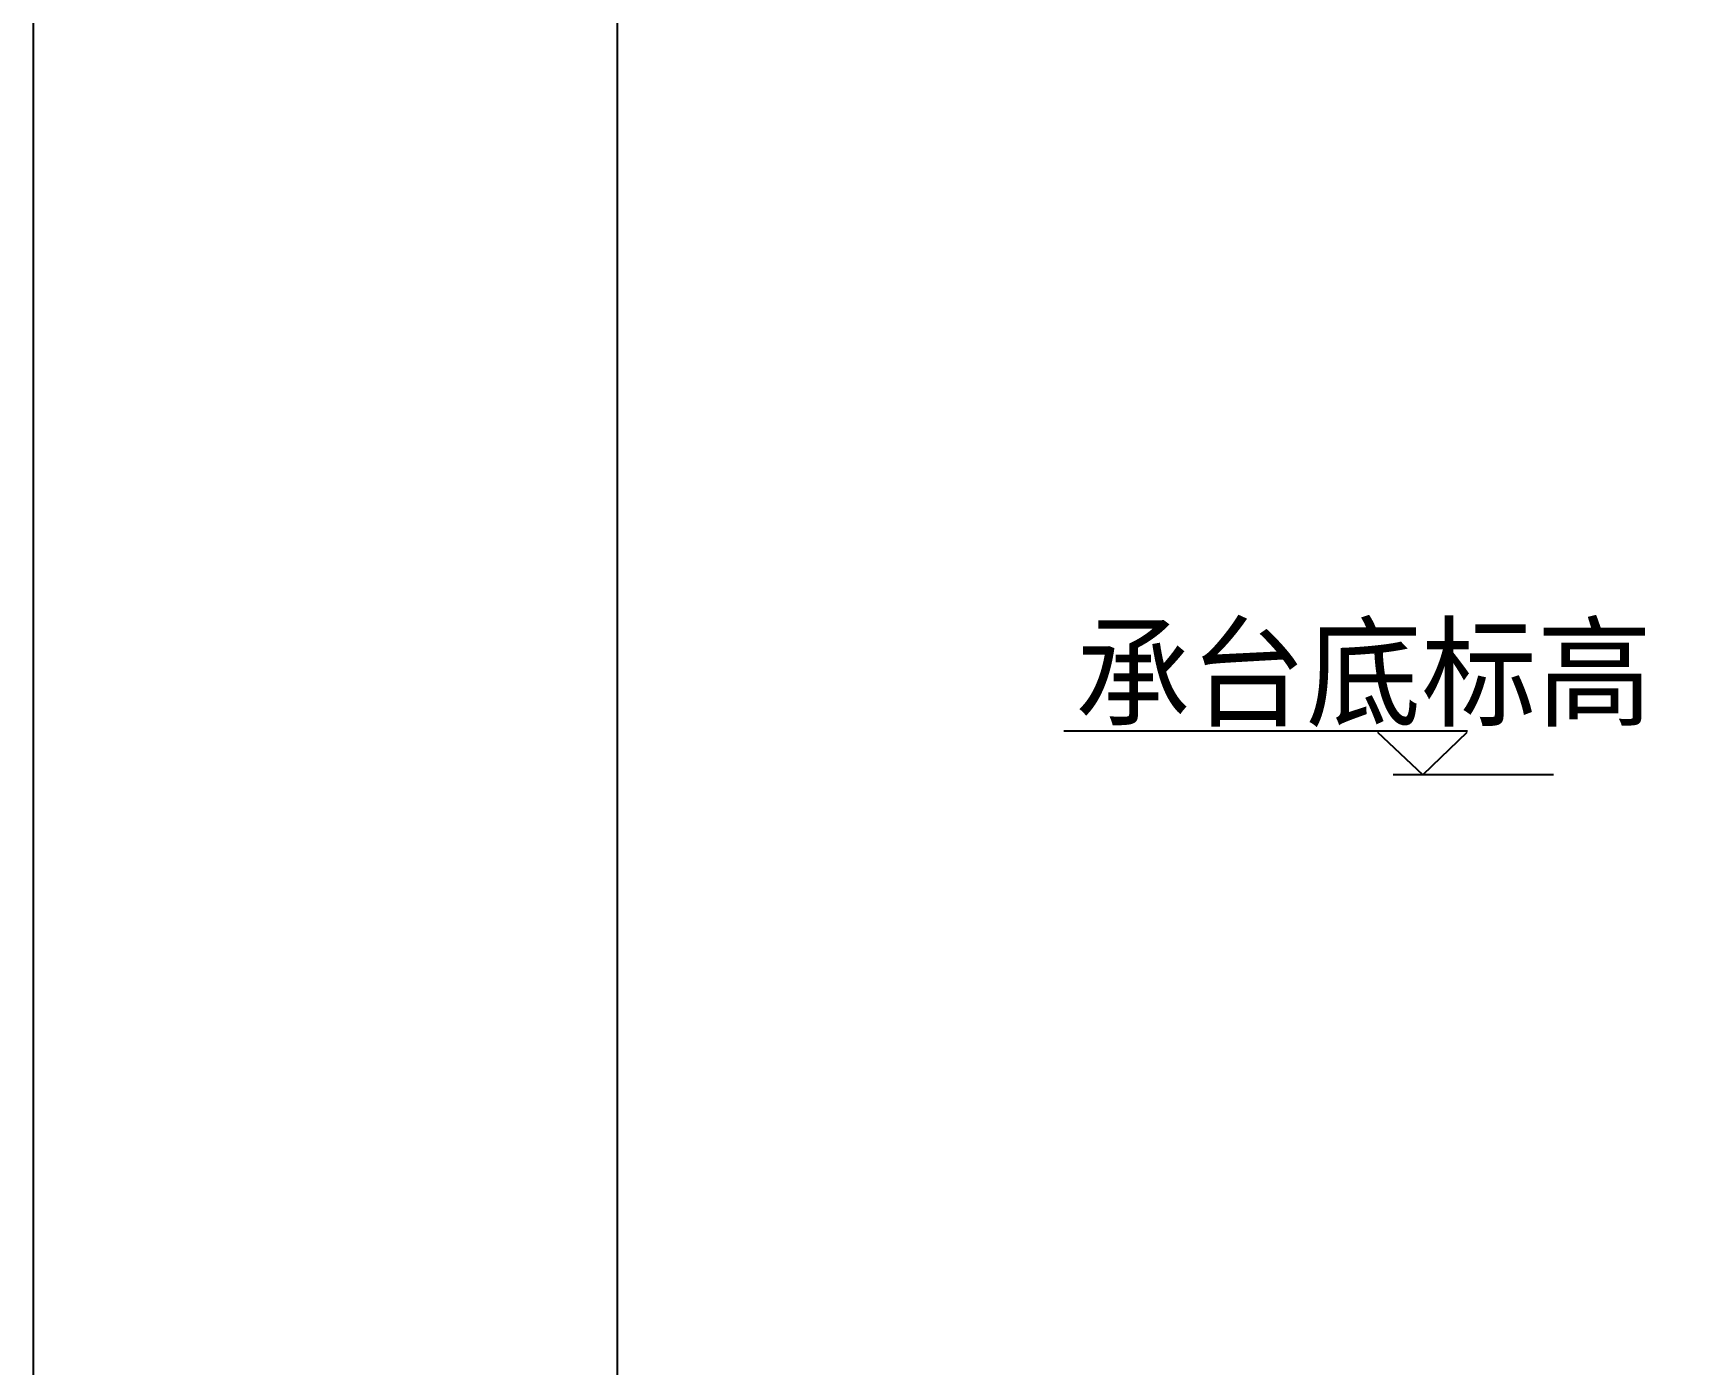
# Model space of a CAD drawing. Header units: metres. Extents: x 5647 to 73999, y 8406 to 50306.
# Drawn here: x 5647 to 12781, y 24489 to 30188 of the extents above; entities that cross this region are included whole.
import ezdxf

# ---------------------------------------------------------------- set-up
doc = ezdxf.new("R2010")
doc.units = ezdxf.units.M
doc.layers.add('LT', color=7, linetype='Continuous')
doc.layers.add('TXT', color=7, linetype='Continuous')

msp = doc.modelspace()

# ---------------------------------------------------------------- linework, layer by layer
for points in [[(5647.47, 8406.01), (65047.47, 8406.01), (65047.47, 50306.01), (5647.47, 50306.01)], [(8147.47, 9406.01), (64047.47, 9406.01), (64047.47, 49306.01), (8147.47, 49306.01)]]:
    msp.add_lwpolyline(points, close=True)
at = {"layer": 'LT'}
for p, q in [((11787.23, 27200.68), (10058.67, 27200.68)), ((11596.57, 27013.78), (11402.86, 27195.24)), ((11784.7, 27195.24), (11596.57, 27013.78)), ((12155.76, 27013.78), (11468.5, 27013.78))]:
    msp.add_line(p, q, dxfattribs=at)

# ---------------------------------------------------------------- texts
at = {"layer": 'TXT'}
msp.add_text('承台底标高', height=380.2, dxfattribs=at).set_placement((10107.1, 27261.39))

doc.saveas('drawing.dxf')
